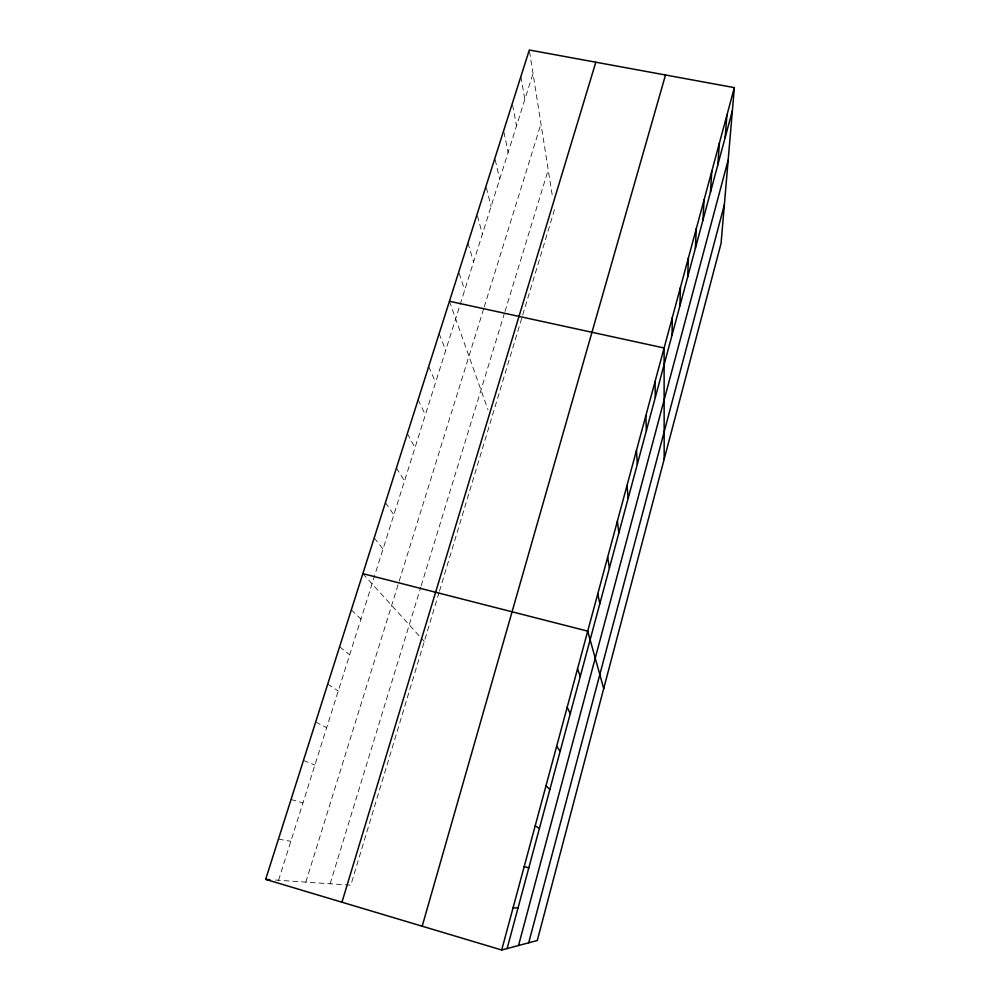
<?xml version="1.0" encoding="UTF-8"?>
<svg xmlns="http://www.w3.org/2000/svg" width="1000" height="1000" viewBox="0 0 1000 1000"><rect width="100%" height="100%" fill="white"/><g stroke="black" fill="none" stroke-linecap="round" stroke-linejoin="round"><path stroke-width="0.75" stroke-dasharray="5 3.75" d="M439.038 592.562L350.8 885.188L272.825 879.862M439.462 591.138L522.288 316.45M522.725 314.988L554.5 209.613L554.05 206.775M330.15 883.775L420.788 587.062M421.238 585.625L504.1 314.337M504.988 311.438L548.225 169.887M305.825 882.113L483.75 308.463M484.212 306.975L540.975 123.938M278.562 880.25L533.025 73.513M278.45 839.125L290.85 841.3M291.05 799.488L302.962 802.9M303.463 760.438L314.9 765.062M315.688 721.975L326.662 727.775M327.738 684.075L338.25 691.012M339.613 646.725L349.688 654.775M351.312 609.925L360.95 619.05M362.85 573.65L419.475 636.15M421.4 638.275L424.288 641.462M374.212 537.888L383.025 549.075M385.412 502.638L393.825 514.812M396.463 467.887L404.487 481.025M407.362 433.625L415 447.688M418.1 399.837L425.375 414.8M428.688 366.525L435.6 382.362M439.137 333.663L445.7 350.35M449.438 301.25L488.013 409.812M459.212 273.35L464.675 290.2M467.95 243L473.575 261.975M477.425 215.825L482.375 234.088M486.375 187.638L491.062 206.537M495.225 159.787L499.65 179.3M503.95 132.175L508.137 152.387M512.587 104.987L516.525 125.787M520.862 76.588L524.825 99.5M529.538 51.475L552.487 196.85"/><path stroke-width="1.5" d="M672.075 334.988L672.3 317.587M679.938 305.738L680.4 287.575M687.7 276.85L688.4 257.938M695.375 248.325L696.3 228.663M702.95 220.125L704.1 199.762M710.438 192.275L711.8 171.213M717.837 164.75L719.4 143.012M725.15 137.562L726.925 115.15M734.35 87.638L721.05 243.463L537.288 940.512L501.688 950L265.65 879.375L529.312 50L734.35 87.638L501.688 950M528.7 942.8L724.35 204.825M518.538 945.512L728.175 160.012M507.113 948.55L732.375 110.688M422.188 926.213L665.512 75M341.95 902.2L595.812 62.213M513.025 907.962L518.038 907.913M265.65 879.375L269.962 879.675M449.438 301.25L664.1 347.987L664.175 459.188M362.85 573.65L587.712 631.138L603.713 688.55M524.2 866.575L528.8 867.887M535.188 825.825L539.4 828.45M546.013 785.688L549.85 789.6M556.675 746.175L560.138 751.325M567.175 707.25L570.275 713.6M577.525 668.913L580.275 676.438M597.75 593.913L599.837 603.675M607.65 557.25L609.412 568.062M617.4 521.1L618.85 532.962M627.013 485.487L628.15 498.35M636.475 450.375L637.325 464.212M645.812 415.763L646.375 430.55M655.025 381.637L655.312 397.35"/></g></svg>
